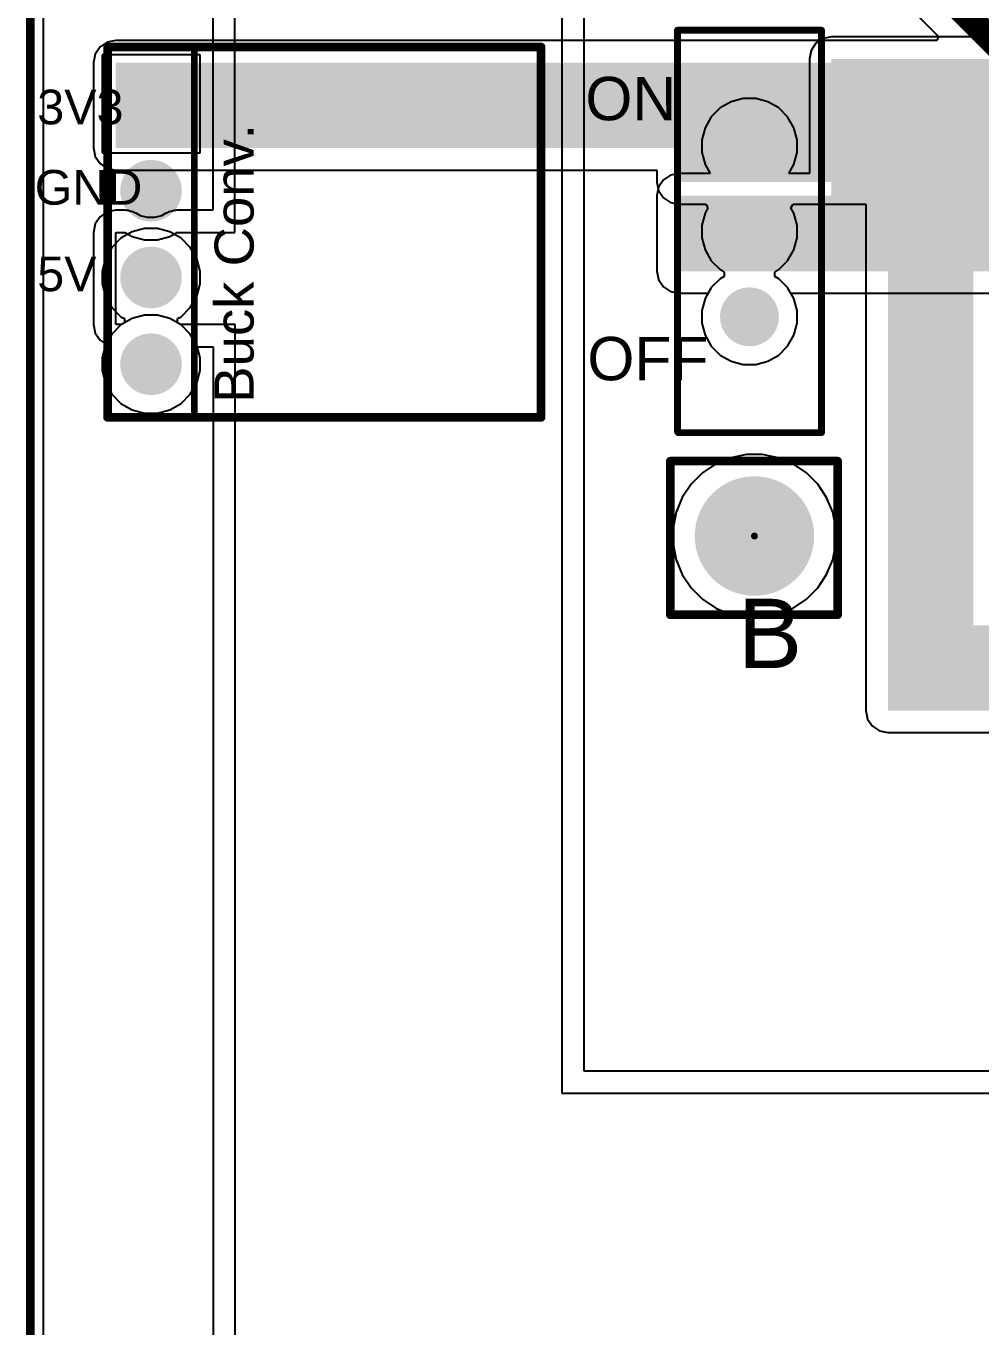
# Model space of a CAD drawing. Header units: millimetres. Extents: x 0 to 97, y 0 to 137.
# Drawn here: x -0.13 to 27.84, y 57.16 to 95.26 of the extents above; entities that cross this region are included whole.
import ezdxf

# ---------------------------------------------------------------- set-up
doc = ezdxf.new("R2010")
doc.units = ezdxf.units.MM
for name, color, linetype in [('BottomLayer', 5, 'Continuous'), ('BottomSolder', 6, 'Continuous'), ('Mechanical2', 216, 'Continuous'), ('MultiLayer', 9, 'Continuous'), ('PadHoleLayer', 156, 'Continuous'), ('TopLayer', 1, 'Continuous'), ('TopOverlay', 2, 'Continuous'), ('TopSolder', 216, 'Continuous')]:
    doc.layers.add(name, color=color, linetype=linetype)
doc.styles.add('Arial', font='', dxfattribs={"height": 0.2})
doc.styles.get('Arial').set_extended_font_data('Arial')

# ---------------------------------------------------------------- blocks, each defined once
blk = doc.blocks.new('EG1218_4')
at = {"layer": 'BottomLayer'}
h = blk.add_hatch(color=5, dxfattribs=at)
edge = h.paths.add_edge_path()
edge.add_arc((-2.5, 0), 0.762, 0, 360)
h = blk.add_hatch(color=5, dxfattribs=at)
edge = h.paths.add_edge_path()
edge.add_arc((0, 0), 0.762, 0, 360)
h = blk.add_hatch(color=5, dxfattribs=at)
edge = h.paths.add_edge_path()
edge.add_arc((2.5, 0), 0.762, 0, 360)
at = {"layer": 'BottomSolder'}
h = blk.add_hatch(color=6, dxfattribs=at)
edge = h.paths.add_edge_path()
edge.add_arc((-2.5, 0), 0.864, 0, 360)
h = blk.add_hatch(color=6, dxfattribs=at)
edge = h.paths.add_edge_path()
edge.add_arc((0, 0), 0.864, 0, 360)
h = blk.add_hatch(color=6, dxfattribs=at)
edge = h.paths.add_edge_path()
edge.add_arc((2.5, 0), 0.864, 0, 360)
at = {"layer": 'MultiLayer'}
h = blk.add_hatch(color=9, dxfattribs=at)
edge = h.paths.add_edge_path()
edge.add_arc((-2.5, 0), 0.762, 0, 360)
h = blk.add_hatch(color=9, dxfattribs=at)
edge = h.paths.add_edge_path()
edge.add_arc((0, 0), 0.762, 0, 360)
h = blk.add_hatch(color=9, dxfattribs=at)
edge = h.paths.add_edge_path()
edge.add_arc((2.5, 0), 0.762, 0, 360)
at = {"layer": 'PadHoleLayer'}
h = blk.add_hatch(color=156, dxfattribs=at)
edge = h.paths.add_edge_path()
edge.add_arc((-2.5, 0), 0.45, 0, 360)
h = blk.add_hatch(color=156, dxfattribs=at)
edge = h.paths.add_edge_path()
edge.add_arc((0, 0), 0.45, 0, 360)
h = blk.add_hatch(color=156, dxfattribs=at)
edge = h.paths.add_edge_path()
edge.add_arc((2.5, 0), 0.45, 0, 360)
at = {"layer": 'TopLayer'}
h = blk.add_hatch(color=1, dxfattribs=at)
edge = h.paths.add_edge_path()
edge.add_arc((-2.5, 0), 0.762, 0, 360)
h = blk.add_hatch(color=1, dxfattribs=at)
edge = h.paths.add_edge_path()
edge.add_arc((0, 0), 0.762, 0, 360)
h = blk.add_hatch(color=1, dxfattribs=at)
edge = h.paths.add_edge_path()
edge.add_arc((2.5, 0), 0.762, 0, 360)
at = {"layer": 'TopSolder'}
h = blk.add_hatch(color=216, dxfattribs=at)
edge = h.paths.add_edge_path()
edge.add_arc((-2.5, 0), 0.864, 0, 360)
h = blk.add_hatch(color=216, dxfattribs=at)
edge = h.paths.add_edge_path()
edge.add_arc((0, 0), 0.864, 0, 360)
h = blk.add_hatch(color=216, dxfattribs=at)
edge = h.paths.add_edge_path()
edge.add_arc((2.5, 0), 0.864, 0, 360)
at = {"layer": 'TopOverlay', "const_width": 0.2}
for points in [[(5.867, 2.108), (-5.893, 2.108)], [(-5.893, -2.108), (-5.893, 2.108)], [(5.893, -2.083), (5.893, 2.108)], [(5.867, -2.108), (-5.893, -2.108)], [(5.867, -2.108), (5.893, -2.083)]]:
    blk.add_lwpolyline(points, dxfattribs=at)
at = {"layer": 'TopOverlay', "const_width": 0.1}
for points in [[(-5.943, 2.108, 1), (-5.843, 2.108, 1)], [(-5.943, 2.108, 1), (-5.843, 2.108, 1)], [(5.817, 2.108, 1), (5.917, 2.108, 1)], [(5.843, 2.108, 1), (5.943, 2.108, 1)], [(-5.943, -2.108, 1), (-5.843, -2.108, 1)], [(-5.943, -2.108, 1), (-5.843, -2.108, 1)], [(5.817, -2.108, 1), (5.917, -2.108, 1)], [(5.817, -2.108, 1), (5.917, -2.108, 1)], [(5.843, -2.083, 1), (5.943, -2.083, 1)], [(5.843, -2.083, 1), (5.943, -2.083, 1)]]:
    blk.add_lwpolyline(points, format="xyb", close=True, dxfattribs=at)
blk = doc.blocks.new('HDR1X4_F______9')
at = {"layer": 'BottomLayer'}
blk.add_hatch(color=5, dxfattribs=at).paths.add_polyline_path([(-4.61, 0.8), (-3.01, 0.8), (-3.01, -0.8), (-4.61, -0.8)])
h = blk.add_hatch(color=5, dxfattribs=at)
edge = h.paths.add_edge_path()
edge.add_arc((-1.27, 0), 0.8, 0, 360)
h = blk.add_hatch(color=5, dxfattribs=at)
edge = h.paths.add_edge_path()
edge.add_arc((1.27, 0), 0.8, 0, 360)
h = blk.add_hatch(color=5, dxfattribs=at)
edge = h.paths.add_edge_path()
edge.add_arc((3.81, 0), 0.8, 0, 360)
at = {"layer": 'BottomSolder'}
blk.add_hatch(color=6, dxfattribs=at).paths.add_polyline_path([(-4.712, 0.902), (-2.908, 0.902), (-2.908, -0.902), (-4.712, -0.902)])
h = blk.add_hatch(color=6, dxfattribs=at)
edge = h.paths.add_edge_path()
edge.add_arc((-1.27, 0), 0.902, 0, 360)
h = blk.add_hatch(color=6, dxfattribs=at)
edge = h.paths.add_edge_path()
edge.add_arc((1.27, 0), 0.902, 0, 360)
h = blk.add_hatch(color=6, dxfattribs=at)
edge = h.paths.add_edge_path()
edge.add_arc((3.81, 0), 0.902, 0, 360)
at = {"layer": 'MultiLayer'}
blk.add_hatch(color=9, dxfattribs=at).paths.add_polyline_path([(-4.61, 0.8), (-3.01, 0.8), (-3.01, -0.8), (-4.61, -0.8)])
h = blk.add_hatch(color=9, dxfattribs=at)
edge = h.paths.add_edge_path()
edge.add_arc((-1.27, 0), 0.8, 0, 360)
h = blk.add_hatch(color=9, dxfattribs=at)
edge = h.paths.add_edge_path()
edge.add_arc((1.27, 0), 0.8, 0, 360)
h = blk.add_hatch(color=9, dxfattribs=at)
edge = h.paths.add_edge_path()
edge.add_arc((3.81, 0), 0.8, 0, 360)
at = {"layer": 'PadHoleLayer'}
h = blk.add_hatch(color=156, dxfattribs=at)
edge = h.paths.add_edge_path()
edge.add_arc((-3.81, 0), 0.475, 0, 360)
h = blk.add_hatch(color=156, dxfattribs=at)
edge = h.paths.add_edge_path()
edge.add_arc((-1.27, 0), 0.475, 0, 360)
h = blk.add_hatch(color=156, dxfattribs=at)
edge = h.paths.add_edge_path()
edge.add_arc((1.27, 0), 0.475, 0, 360)
h = blk.add_hatch(color=156, dxfattribs=at)
edge = h.paths.add_edge_path()
edge.add_arc((3.81, 0), 0.475, 0, 360)
at = {"layer": 'TopLayer'}
blk.add_hatch(color=1, dxfattribs=at).paths.add_polyline_path([(-4.61, 0.8), (-3.01, 0.8), (-3.01, -0.8), (-4.61, -0.8)])
h = blk.add_hatch(color=1, dxfattribs=at)
edge = h.paths.add_edge_path()
edge.add_arc((-1.27, 0), 0.8, 0, 360)
h = blk.add_hatch(color=1, dxfattribs=at)
edge = h.paths.add_edge_path()
edge.add_arc((1.27, 0), 0.8, 0, 360)
h = blk.add_hatch(color=1, dxfattribs=at)
edge = h.paths.add_edge_path()
edge.add_arc((3.81, 0), 0.8, 0, 360)
at = {"layer": 'TopSolder'}
blk.add_hatch(color=216, dxfattribs=at).paths.add_polyline_path([(-4.712, 0.902), (-2.908, 0.902), (-2.908, -0.902), (-4.712, -0.902)])
h = blk.add_hatch(color=216, dxfattribs=at)
edge = h.paths.add_edge_path()
edge.add_arc((-1.27, 0), 0.902, 0, 360)
h = blk.add_hatch(color=216, dxfattribs=at)
edge = h.paths.add_edge_path()
edge.add_arc((1.27, 0), 0.902, 0, 360)
h = blk.add_hatch(color=216, dxfattribs=at)
edge = h.paths.add_edge_path()
edge.add_arc((3.81, 0), 0.902, 0, 360)
at = {"layer": 'TopOverlay', "const_width": 0.2}
for points in [[(-5.486, -1.27), (-5.486, 1.27)], [(5.359, 1.27), (-5.486, 1.27)], [(5.359, -1.27), (5.359, 1.27)], [(5.359, -1.27), (-5.486, -1.27)]]:
    blk.add_lwpolyline(points, dxfattribs=at)
at = {"layer": 'TopOverlay', "const_width": 0.1}
for points in [[(-5.536, 1.27, 1), (-5.436, 1.27, 1)], [(-5.536, 1.27, 1), (-5.436, 1.27, 1)], [(5.309, 1.27, 1), (5.409, 1.27, 1)], [(5.309, 1.27, 1), (5.409, 1.27, 1)], [(-5.536, -1.27, 1), (-5.436, -1.27, 1)], [(-5.536, -1.27, 1), (-5.436, -1.27, 1)], [(5.309, -1.27, 1), (5.409, -1.27, 1)], [(5.309, -1.27, 1), (5.409, -1.27, 1)]]:
    blk.add_lwpolyline(points, format="xyb", close=True, dxfattribs=at)

msp = doc.modelspace()

# ---------------------------------------------------------------- hatches: boundary and pattern name
at = {"layer": 'BottomLayer'}
for points in [[(2.5, 91.685), (22.5, 91.685), (22.5, 94.185), (2.5, 94.185)], [(19, 90.685), (27.457, 90.685), (27.457, 94.185), (19, 94.185)], [(25.121, 75.209), (27.621, 75.209), (27.621, 94.185), (25.121, 94.185)], [(25.552, 75.209), (55.448, 75.209), (55.448, 77.709), (25.552, 77.709)]]:
    msp.add_hatch(color=5, dxfattribs=at).paths.add_polyline_path(points)
at = {"layer": 'BottomSolder'}
h = msp.add_hatch(color=6, dxfattribs=at)
edge = h.paths.add_edge_path()
edge.add_arc((21.209, 80.32), 0.102, 0, 360)
at = {"layer": 'PadHoleLayer'}
h = msp.add_hatch(color=156, dxfattribs=at)
edge = h.paths.add_edge_path()
edge.add_arc((21.209, 80.32), 1.75, 0, 360)
at = {"layer": 'TopLayer'}
for points in [[(23.466, 88.292), (71.898, 88.292), (71.898, 94.292), (23.466, 94.292)], [(19, 88.076), (71.898, 88.076), (71.898, 90.292), (19, 90.292)]]:
    msp.add_hatch(color=1, dxfattribs=at).paths.add_polyline_path(points)
at = {"layer": 'TopSolder'}
h = msp.add_hatch(color=216, dxfattribs=at)
edge = h.paths.add_edge_path()
edge.add_arc((21.209, 80.32), 0.102, 0, 360)

# ---------------------------------------------------------------- linework, layer by layer
at = {"layer": 'BottomLayer'}
for p, q in [((0.388, 0.388), (0.388, 129.612)), ((25.056, 96.494), (26.601, 94.949)), ((26.601, 94.949), (26.553, 94.832)), ((2.042, 94.642), (1.902, 94.432)), ((2.252, 94.783), (2.042, 94.642)), ((2.5, 94.832), (2.252, 94.783)), ((26.553, 94.832), (2.5, 94.832)), ((1.902, 94.432), (1.853, 94.185)), ((1.853, 94.185), (1.853, 91.685)), ((1.853, 91.685), (1.902, 91.437)), ((1.902, 91.437), (2.042, 91.227)), ((2.042, 91.227), (2.252, 91.086)), ((2.252, 91.086), (2.5, 91.037)), ((2.5, 91.037), (18.353, 91.037)), ((18.353, 91.037), (18.353, 90.685)), ((18.353, 90.685), (18.402, 90.437)), ((18.402, 90.437), (18.542, 90.227)), ((18.542, 90.227), (18.752, 90.086)), ((18.752, 90.086), (19, 90.037)), ((19, 90.037), (19.785, 90.037)), ((19.848, 89.927), (19.762, 89.778)), ((19.785, 90.037), (19.848, 89.927)), ((22.279, 89.927), (22.343, 90.037)), ((22.366, 89.778), (22.279, 89.927)), ((22.343, 90.037), (24.473, 90.037)), ((24.473, 90.037), (24.473, 75.209)), ((19.762, 89.778), (19.667, 89.423)), ((22.461, 89.423), (22.366, 89.778)), ((2.981, 89.23), (2.654, 89.041)), ((3.346, 89.327), (2.981, 89.23)), ((3.724, 89.327), (3.346, 89.327)), ((4.089, 89.23), (3.724, 89.327)), ((4.416, 89.041), (4.089, 89.23)), ((19.667, 89.423), (19.667, 89.055)), ((22.461, 89.055), (22.461, 89.423)), ((2.387, 88.773), (2.198, 88.446)), ((2.654, 89.041), (2.387, 88.773)), ((4.683, 88.773), (4.416, 89.041)), ((4.872, 88.446), (4.683, 88.773)), ((19.667, 89.055), (19.762, 88.699)), ((22.366, 88.699), (22.461, 89.055)), ((2.198, 88.446), (2.1, 88.081)), ((4.97, 88.081), (4.872, 88.446)), ((19.762, 88.699), (19.946, 88.381)), ((22.182, 88.381), (22.366, 88.699)), ((2.1, 88.081), (2.1, 87.703)), ((4.97, 87.703), (4.97, 88.081)), ((19.946, 88.381), (20.206, 88.121)), ((20.206, 88.121), (20.325, 88.052)), ((20.325, 88.052), (20.325, 87.925)), ((21.803, 88.052), (21.922, 88.121)), ((21.803, 87.925), (21.803, 88.052)), ((21.922, 88.121), (22.182, 88.381)), ((2.1, 87.703), (2.198, 87.338)), ((4.872, 87.338), (4.97, 87.703)), ((20.206, 87.856), (19.946, 87.596)), ((20.325, 87.925), (20.206, 87.856)), ((21.922, 87.856), (21.803, 87.925)), ((22.182, 87.596), (21.922, 87.856)), ((2.198, 87.338), (2.387, 87.011)), ((4.683, 87.011), (4.872, 87.338)), ((19.762, 87.278), (19.667, 86.923)), ((19.946, 87.596), (19.762, 87.278)), ((22.366, 87.278), (22.182, 87.596)), ((22.461, 86.923), (22.366, 87.278)), ((2.387, 87.011), (2.654, 86.744)), ((4.416, 86.744), (4.683, 87.011)), ((19.667, 86.923), (19.667, 86.555)), ((22.461, 86.555), (22.461, 86.923)), ((2.654, 86.501), (2.387, 86.233)), ((2.654, 86.744), (2.755, 86.686)), ((2.755, 86.559), (2.654, 86.501)), ((2.755, 86.686), (2.755, 86.559)), ((4.315, 86.686), (4.416, 86.744)), ((4.315, 86.559), (4.315, 86.686)), ((4.416, 86.501), (4.315, 86.559)), ((4.683, 86.233), (4.416, 86.501)), ((19.667, 86.555), (19.762, 86.199)), ((22.366, 86.199), (22.461, 86.555)), ((2.387, 86.233), (2.198, 85.906)), ((4.872, 85.906), (4.683, 86.233)), ((19.762, 86.199), (19.946, 85.881)), ((22.182, 85.881), (22.366, 86.199)), ((2.198, 85.906), (2.1, 85.541)), ((4.97, 85.541), (4.872, 85.906)), ((19.946, 85.881), (20.206, 85.621)), ((21.922, 85.621), (22.182, 85.881)), ((2.1, 85.541), (2.1, 85.163)), ((4.97, 85.163), (4.97, 85.541)), ((20.206, 85.621), (20.525, 85.437)), ((20.525, 85.437), (20.88, 85.342)), ((20.88, 85.342), (21.248, 85.342)), ((21.248, 85.342), (21.603, 85.437)), ((21.603, 85.437), (21.922, 85.621)), ((2.1, 85.163), (2.198, 84.798)), ((4.872, 84.798), (4.97, 85.163)), ((2.198, 84.798), (2.387, 84.471)), ((4.683, 84.471), (4.872, 84.798)), ((2.387, 84.471), (2.654, 84.204)), ((2.654, 84.204), (2.981, 84.015)), ((4.089, 84.015), (4.416, 84.204)), ((4.416, 84.204), (4.683, 84.471)), ((2.981, 84.015), (3.346, 83.917)), ((3.346, 83.917), (3.724, 83.917)), ((3.724, 83.917), (4.089, 84.015)), ((20.974, 82.705), (20.513, 82.613)), ((21.444, 82.705), (20.974, 82.705)), ((21.905, 82.613), (21.444, 82.705)), ((20.079, 82.433), (19.689, 82.172)), ((20.513, 82.613), (20.079, 82.433)), ((22.339, 82.433), (21.905, 82.613)), ((22.729, 82.172), (22.339, 82.433)), ((19.689, 82.172), (19.356, 81.84)), ((23.062, 81.84), (22.729, 82.172)), ((19.356, 81.84), (19.095, 81.45)), ((23.323, 81.45), (23.062, 81.84)), ((19.095, 81.45), (18.916, 81.015)), ((23.502, 81.015), (23.323, 81.45)), ((18.916, 81.015), (18.824, 80.555)), ((23.594, 80.555), (23.502, 81.015)), ((18.824, 80.555), (18.824, 80.085)), ((23.594, 80.085), (23.594, 80.555)), ((18.824, 80.085), (18.916, 79.624)), ((23.502, 79.624), (23.594, 80.085)), ((18.916, 79.624), (19.095, 79.19)), ((23.323, 79.19), (23.502, 79.624)), ((19.095, 79.19), (19.356, 78.799)), ((23.062, 78.799), (23.323, 79.19)), ((19.356, 78.799), (19.689, 78.467)), ((22.729, 78.467), (23.062, 78.799)), ((19.689, 78.467), (20.079, 78.206)), ((20.079, 78.206), (20.513, 78.026)), ((21.905, 78.026), (22.339, 78.206)), ((22.339, 78.206), (22.729, 78.467)), ((20.513, 78.026), (20.974, 77.935)), ((20.974, 77.935), (21.444, 77.935)), ((21.444, 77.935), (21.905, 78.026)), ((24.473, 75.209), (24.522, 74.962)), ((24.522, 74.962), (24.663, 74.752)), ((24.663, 74.752), (24.873, 74.611)), ((24.873, 74.611), (25.121, 74.562)), ((25.121, 74.562), (32.233, 74.562))]:
    msp.add_line(p, q, dxfattribs=at)
at = {"layer": 'BottomLayer', "const_width": 0.762}
msp.add_lwpolyline([(25.781, 97.219), (28.563, 94.437)], dxfattribs=at)
at = {"layer": 'Mechanical2', "const_width": 0.254}
msp.add_lwpolyline([(0, 0), (0, 130)], dxfattribs=at)
at = {"layer": 'TopLayer'}
for p, q in [((0.388, 0.388), (0.388, 129.612)), ((15.57, 114.554), (15.57, 64)), ((16.218, 64.647), (16.218, 114.554)), ((5.994, 89.213), (5.994, 111.836)), ((5.347, 111.189), (5.347, 89.861)), ((23.218, 94.89), (23.008, 94.75)), ((23.466, 94.939), (23.218, 94.89)), ((68.751, 94.939), (23.466, 94.939)), ((22.867, 94.54), (22.818, 94.292)), ((23.008, 94.75), (22.867, 94.54)), ((4.97, 94.407), (2.1, 94.407)), ((2.1, 94.407), (2.1, 91.537)), ((4.97, 91.537), (4.97, 94.407)), ((22.818, 94.292), (22.818, 90.939)), ((20.525, 93.04), (20.206, 92.856)), ((20.88, 93.136), (20.525, 93.04)), ((21.248, 93.136), (20.88, 93.136)), ((21.603, 93.04), (21.248, 93.136)), ((21.922, 92.856), (21.603, 93.04)), ((19.946, 92.596), (19.762, 92.278)), ((20.206, 92.856), (19.946, 92.596)), ((22.182, 92.596), (21.922, 92.856)), ((22.366, 92.278), (22.182, 92.596)), ((19.762, 92.278), (19.667, 91.923)), ((22.461, 91.923), (22.366, 92.278)), ((19.667, 91.923), (19.667, 91.555)), ((22.461, 91.555), (22.461, 91.923)), ((2.1, 91.537), (4.97, 91.537)), ((19.667, 91.555), (19.762, 91.199)), ((22.366, 91.199), (22.461, 91.555)), ((19.762, 91.199), (19.912, 90.939)), ((22.216, 90.939), (22.366, 91.199)), ((18.542, 90.75), (18.402, 90.54)), ((18.752, 90.89), (18.542, 90.75)), ((19, 90.939), (18.752, 90.89)), ((19.912, 90.939), (19, 90.939)), ((22.818, 90.939), (22.216, 90.939)), ((18.402, 90.54), (18.353, 90.292)), ((18.353, 90.292), (18.353, 88.076)), ((2.042, 89.671), (1.902, 89.461)), ((2.252, 89.811), (2.042, 89.671)), ((2.5, 89.861), (2.252, 89.811)), ((2.777, 89.861), (2.5, 89.861)), ((2.818, 89.852), (2.777, 89.861)), ((2.861, 89.855), (2.818, 89.852)), ((2.941, 89.828), (2.861, 89.855)), ((3.024, 89.811), (2.941, 89.828)), ((3.06, 89.788), (3.024, 89.811)), ((3.1, 89.774), (3.06, 89.788)), ((3.231, 89.698), (3.1, 89.774)), ((3.431, 89.645), (3.231, 89.698)), ((3.638, 89.645), (3.431, 89.645)), ((3.839, 89.698), (3.638, 89.645)), ((3.969, 89.774), (3.839, 89.698)), ((4.01, 89.788), (3.969, 89.774)), ((4.045, 89.811), (4.01, 89.788)), ((4.128, 89.828), (4.045, 89.811)), ((4.209, 89.855), (4.128, 89.828)), ((4.251, 89.852), (4.209, 89.855)), ((4.293, 89.861), (4.251, 89.852)), ((5.347, 89.861), (4.293, 89.861)), ((1.902, 89.461), (1.853, 89.213)), ((1.853, 89.213), (1.853, 86.512)), ((2.5, 86.512), (2.5, 89.213)), ((2.5, 89.213), (2.777, 89.213)), ((2.777, 89.213), (2.981, 89.095)), ((4.089, 89.095), (4.293, 89.213)), ((4.293, 89.213), (5.994, 89.213)), ((2.981, 89.095), (3.346, 88.997)), ((3.346, 88.997), (3.724, 88.997)), ((3.724, 88.997), (4.089, 89.095)), ((18.353, 88.076), (18.402, 87.828)), ((18.402, 87.828), (18.542, 87.618)), ((18.542, 87.618), (18.752, 87.478)), ((18.752, 87.478), (19, 87.428)), ((19, 87.428), (19.849, 87.428)), ((19.762, 87.278), (19.667, 86.923)), ((19.849, 87.428), (19.762, 87.278)), ((22.366, 87.278), (22.279, 87.428)), ((22.279, 87.428), (71.898, 87.428)), ((22.461, 86.923), (22.366, 87.278)), ((19.667, 86.923), (19.667, 86.555)), ((22.461, 86.555), (22.461, 86.923)), ((1.853, 86.512), (1.902, 86.265)), ((2.674, 86.512), (2.5, 86.512)), ((2.981, 86.69), (2.674, 86.512)), ((3.346, 86.787), (2.981, 86.69)), ((3.724, 86.787), (3.346, 86.787)), ((4.089, 86.69), (3.724, 86.787)), ((4.396, 86.512), (4.089, 86.69)), ((6, 86.512), (4.396, 86.512)), ((6, 54.5), (6, 86.512)), ((19.667, 86.555), (19.762, 86.199)), ((22.366, 86.199), (22.461, 86.555)), ((1.902, 86.265), (2.042, 86.055)), ((19.762, 86.199), (19.946, 85.881)), ((22.182, 85.881), (22.366, 86.199)), ((2.042, 86.055), (2.216, 85.938)), ((2.198, 85.906), (2.1, 85.541)), ((2.216, 85.938), (2.198, 85.906)), ((4.97, 85.541), (4.883, 85.865)), ((4.883, 85.865), (5.353, 85.865)), ((5.353, 85.865), (5.353, 54.5)), ((19.946, 85.881), (20.206, 85.621)), ((21.922, 85.621), (22.182, 85.881)), ((2.1, 85.541), (2.1, 85.163)), ((4.97, 85.163), (4.97, 85.541)), ((20.206, 85.621), (20.525, 85.437)), ((20.525, 85.437), (20.88, 85.342)), ((20.88, 85.342), (21.248, 85.342)), ((21.248, 85.342), (21.603, 85.437)), ((21.603, 85.437), (21.922, 85.621)), ((2.1, 85.163), (2.198, 84.798)), ((4.872, 84.798), (4.97, 85.163)), ((2.198, 84.798), (2.387, 84.471)), ((4.683, 84.471), (4.872, 84.798)), ((2.387, 84.471), (2.654, 84.204)), ((2.654, 84.204), (2.981, 84.015)), ((4.089, 84.015), (4.416, 84.204)), ((4.416, 84.204), (4.683, 84.471)), ((2.981, 84.015), (3.346, 83.917)), ((3.346, 83.917), (3.724, 83.917)), ((3.724, 83.917), (4.089, 84.015)), ((20.974, 82.705), (20.513, 82.613)), ((21.444, 82.705), (20.974, 82.705)), ((21.905, 82.613), (21.444, 82.705)), ((20.079, 82.433), (19.689, 82.172)), ((20.513, 82.613), (20.079, 82.433)), ((22.339, 82.433), (21.905, 82.613)), ((22.729, 82.172), (22.339, 82.433)), ((19.689, 82.172), (19.356, 81.84)), ((23.062, 81.84), (22.729, 82.172)), ((19.356, 81.84), (19.095, 81.45)), ((23.323, 81.45), (23.062, 81.84)), ((19.095, 81.45), (18.916, 81.015)), ((23.502, 81.015), (23.323, 81.45)), ((18.916, 81.015), (18.824, 80.555)), ((23.594, 80.555), (23.502, 81.015)), ((18.824, 80.555), (18.824, 80.085)), ((23.594, 80.085), (23.594, 80.555)), ((18.824, 80.085), (18.916, 79.624)), ((23.502, 79.624), (23.594, 80.085)), ((18.916, 79.624), (19.095, 79.19)), ((23.323, 79.19), (23.502, 79.624)), ((19.095, 79.19), (19.356, 78.799)), ((23.062, 78.799), (23.323, 79.19)), ((19.356, 78.799), (19.689, 78.467)), ((22.729, 78.467), (23.062, 78.799)), ((19.689, 78.467), (20.079, 78.206)), ((20.079, 78.206), (20.513, 78.026)), ((21.905, 78.026), (22.339, 78.206)), ((22.339, 78.206), (22.729, 78.467)), ((20.513, 78.026), (20.974, 77.935)), ((20.974, 77.935), (21.444, 77.935)), ((21.444, 77.935), (21.905, 78.026)), ((53.518, 64.647), (16.218, 64.647)), ((15.57, 64), (53.518, 64))]:
    msp.add_line(p, q, dxfattribs=at)
at = {"layer": 'TopOverlay', "const_width": 0.254}
for points in [[(2.261, 94.64), (14.961, 94.64)], [(2.261, 83.795), (2.261, 94.64)], [(14.961, 83.795), (14.961, 94.64)], [(2.261, 83.795), (14.961, 83.795)], [(18.745, 82.513), (23.647, 82.513)], [(18.745, 78.017), (18.745, 82.513)], [(23.647, 78.017), (23.647, 82.513)], [(18.745, 78.017), (23.647, 78.017)]]:
    msp.add_lwpolyline(points, dxfattribs=at)
at = {"layer": 'TopOverlay', "const_width": 0.127}
for points in [[(2.197, 94.64, 1), (2.324, 94.64, 1)], [(2.197, 94.64, 1), (2.324, 94.64, 1)], [(14.897, 94.64, 1), (15.024, 94.64, 1)], [(14.897, 94.64, 1), (15.024, 94.64, 1)], [(2.197, 83.795, 1), (2.324, 83.795, 1)], [(2.197, 83.795, 1), (2.324, 83.795, 1)], [(14.897, 83.795, 1), (15.024, 83.795, 1)], [(14.897, 83.795, 1), (15.024, 83.795, 1)], [(18.682, 82.513, 1), (18.809, 82.513, 1)], [(18.682, 82.513, 1), (18.809, 82.513, 1)], [(23.584, 82.513, 1), (23.711, 82.513, 1)], [(23.584, 82.513, 1), (23.711, 82.513, 1)], [(18.682, 78.017, 1), (18.809, 78.017, 1)], [(18.682, 78.017, 1), (18.809, 78.017, 1)], [(23.584, 78.017, 1), (23.711, 78.017, 1)], [(23.584, 78.017, 1), (23.711, 78.017, 1)]]:
    msp.add_lwpolyline(points, format="xyb", close=True, dxfattribs=at)

# ---------------------------------------------------------------- block references
at = {"rotation": 270}
for name, p in [('EG1218_4', (21.064, 89.239)), ('HDR1X4_F______9', (3.535, 89.162))]:
    msp.add_blockref(name, p, dxfattribs=at)

# ---------------------------------------------------------------- texts
at = {"layer": 'TopOverlay', "style": 'Arial'}
for s, height, rotation, p in [('ON', 1.27, 360, (16.256, 92.496)), ('3V3', 1.016, 360, (0.203, 92.376)), ('Buck Conv.', 1.143, 90, (6.54, 84.222)), ('GND', 1.016, 360, (0.127, 90.023)), ('5V', 1.016, 360, (0.203, 87.489)), ('OFF', 1.27, 360, (16.315, 84.881))]:
    msp.add_text(s, height=height, rotation=rotation, dxfattribs=at).set_placement(p)
msp.add_text('B', height=2.032, dxfattribs=at).set_placement((20.716, 76.453))

doc.saveas('drawing.dxf')
